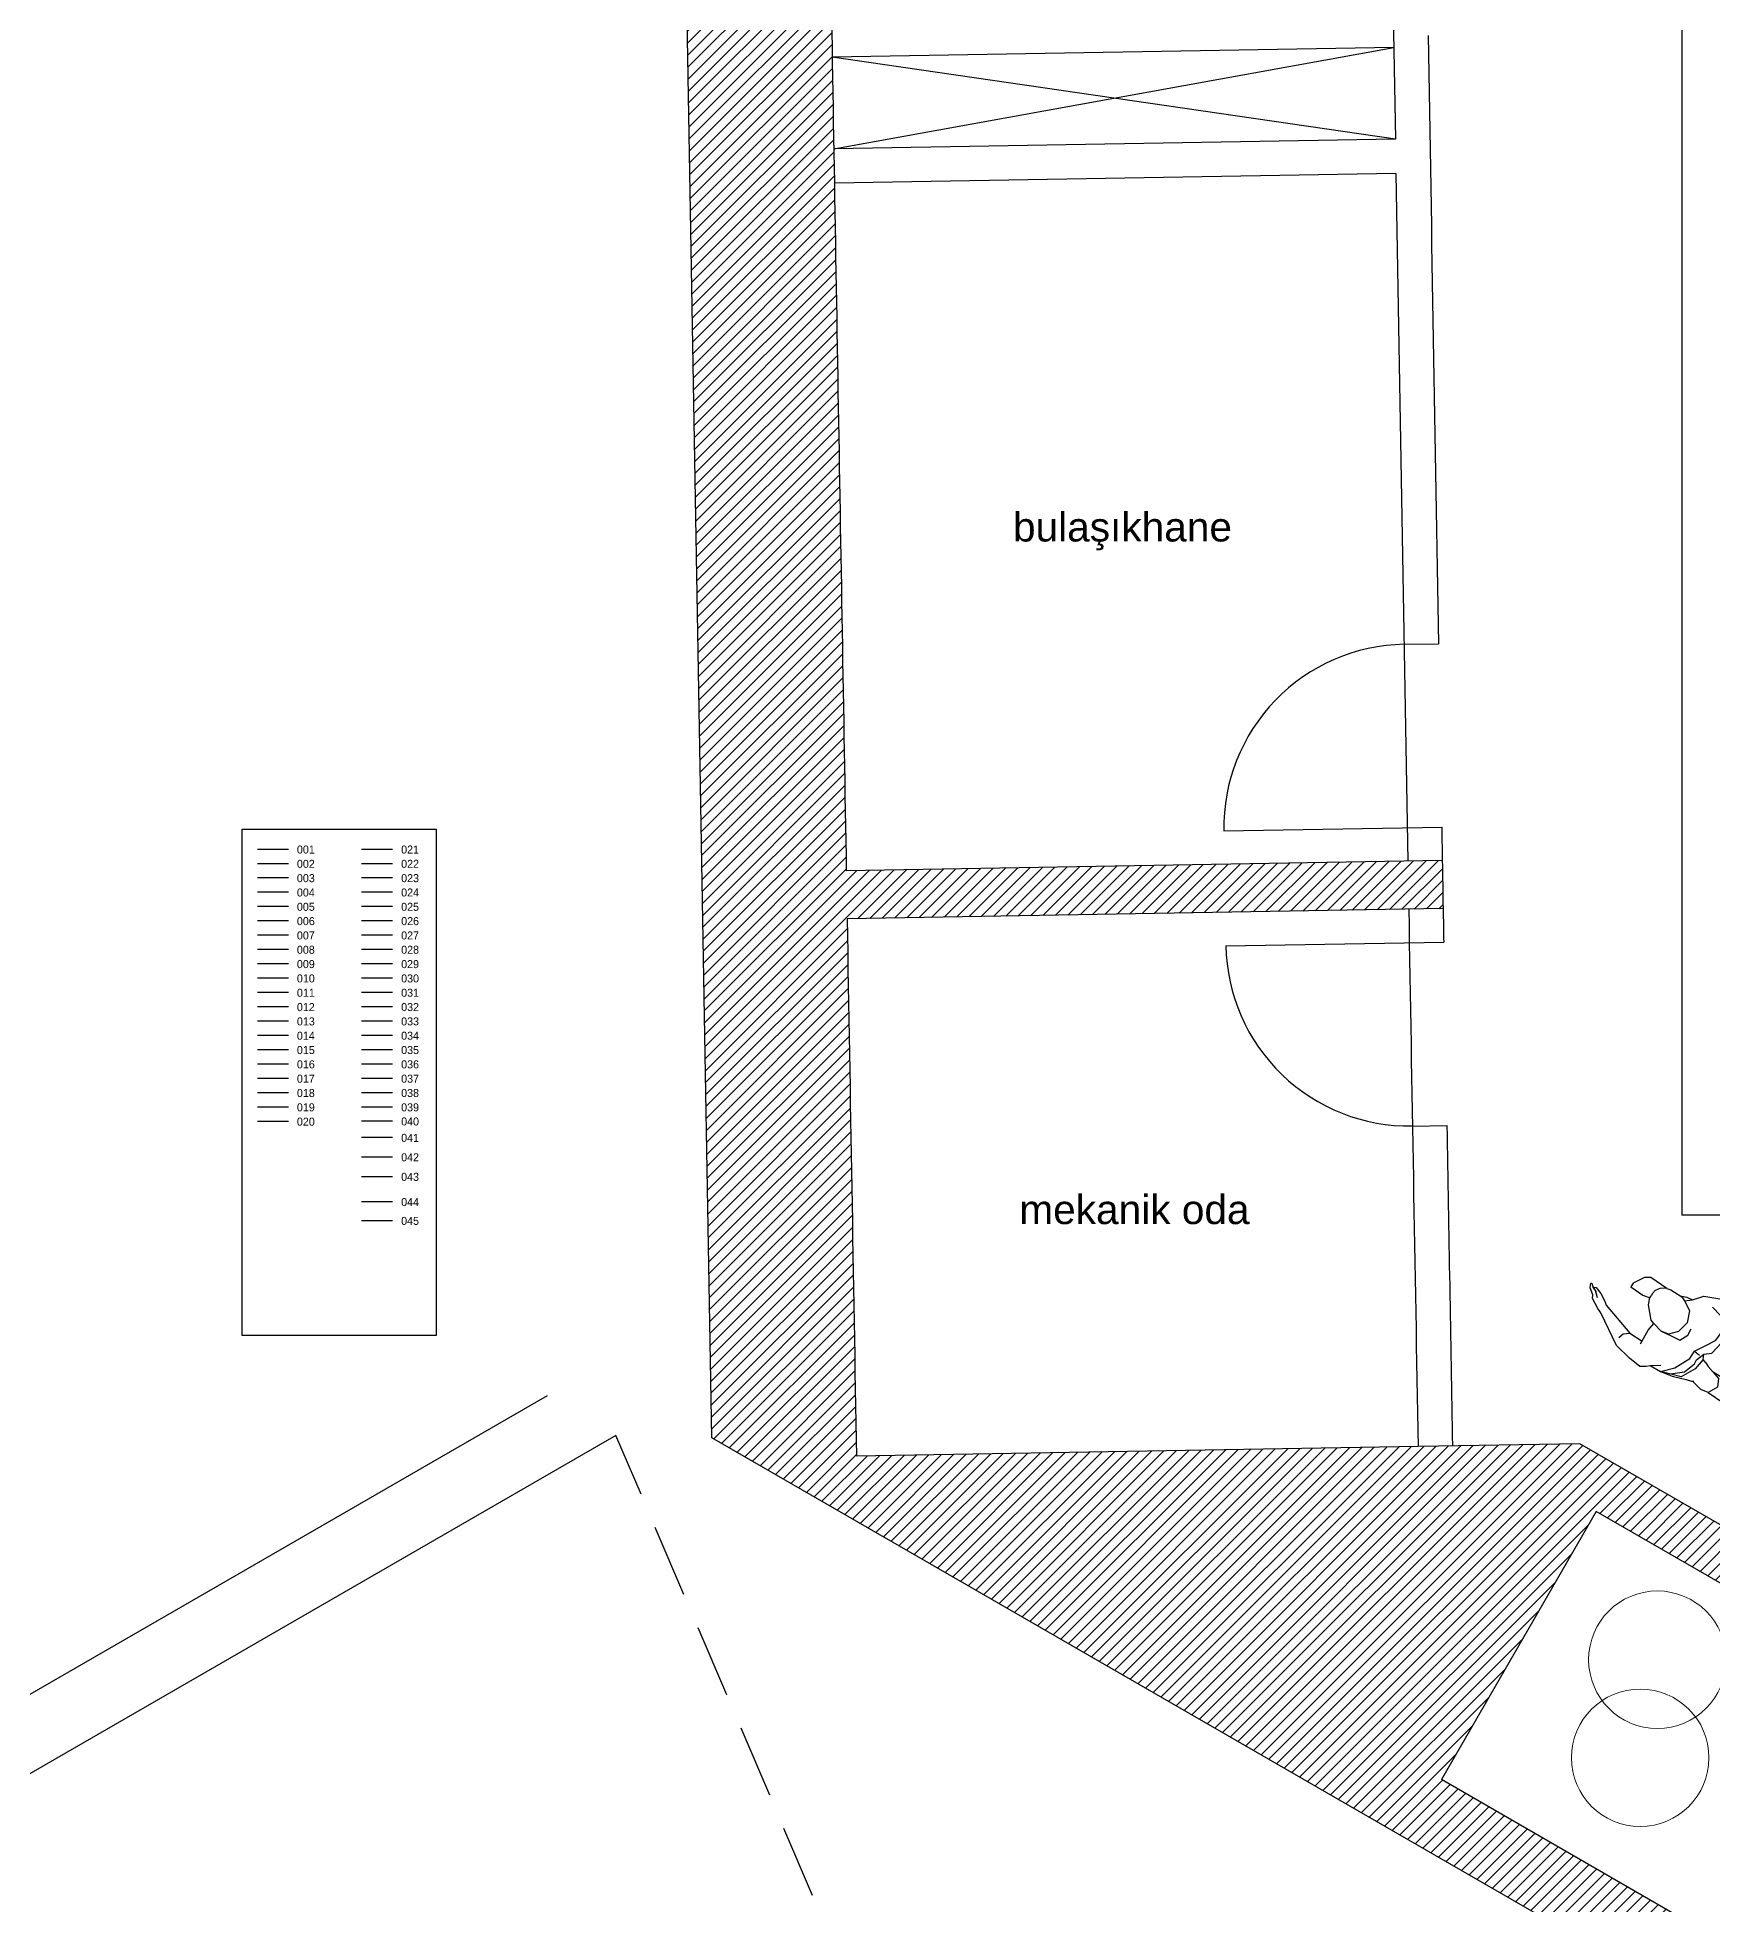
# Model space of a CAD drawing. Header units: millimetres. Extents: x 45 to 25350, y 77 to 5059.
# Drawn here: x 2086 to 2817, y 3225 to 4040 of the extents above; entities that cross this region are included whole.
import ezdxf

# ---------------------------------------------------------------- set-up
doc = ezdxf.new("R2010")
doc.units = ezdxf.units.MM
doc.header["$LTSCALE"] = 5
doc.linetypes.add('DASHED2', pattern=[9.525, 6.35, -3.175])
doc.layers.add('_BK_PEYZAJ_AVM', color=7, linetype='Continuous', lineweight=5, true_color=0x1d5e12)
for name, color, linetype in [('a_p1_d', 1, 'DASHED2'), ('a_p3', 3, 'Continuous'), ('HG-001 Duvar', 6, 'Continuous'), ('HG-002 Çizgi', 7, 'Continuous'), ('HG-003 Kapı', 3, 'Continuous'), ('HG-004 Pencere', 150, 'Continuous'), ('HG-005 Yazı', 7, 'Continuous'), ('HG-006 Yazı 001', 1, 'Continuous'), ('HG-007 Yazı 002', 7, 'Continuous'), ('HG-008 Rakam', 7, 'Continuous'), ('HG-009 Tarama', 7, 'Continuous'), ('HG-010 Elk Tes Yazı', 7, 'Continuous'), ('HG-011 Elk Tes Yazı 001', 1, 'Continuous'), ('HG-012 Elk Tes Ölçü', 1, 'Continuous'), ('HG-013 Elk Tes Rakam', 7, 'Continuous'), ('HG-014 Elk Tes İşaretler', 1, 'Continuous'), ('HG-015 Su Tes Yazı', 7, 'Continuous'), ('HG-016 Su Tes Yazı 001', 5, 'Continuous'), ('HG-017 Su Tes Ölçü', 5, 'Continuous'), ('HG-018 Su Tes Rakam', 7, 'Continuous'), ('HG-019 Su Tes İşaretler', 5, 'Continuous'), ('HG-020 Gaz Tes Yazı', 7, 'Continuous'), ('HG-021 Gaz Tes Yazı 001', 3, 'Continuous'), ('HG-022 Gaz Tes Ölçü', 3, 'Continuous'), ('HG-023 Gaz Tes Rakam', 7, 'Continuous'), ('HG-024 Gaz Tes İşaretler', 3, 'Continuous'), ('HG-025 Antet', 7, 'Continuous'), ('HG-026 Antet Yazı', 7, 'Continuous'), ('HG-027 Antet Yazı', 5, 'Continuous'), ('HG-028 Yer Izgarası', 252, 'Continuous'), ('HG-029 Yer Izgarası Rakam', 252, 'Continuous'), ('HG-030 Yer Izgarası Ölçü', 220, 'Continuous'), ('HG-031 Müşteri Mevcut', 30, 'Continuous'), ('HG-032 Müşteri Mevcut Yazı', 30, 'Continuous'), ('HG-033 Müşteri Mevcut Rakam', 30, 'Continuous'), ('HG-034 Soğuk Oda', 1, 'Continuous'), ('HG-035 Soğuk Oda Tarama', 1, 'Continuous'), ('HG-036 Extra', 3, 'Continuous'), ('HG-037 Davlumbaz', 95, 'Continuous'), ('HG-038 Extra', 140, 'Continuous'), ('HG-039 Extra', 32, 'Continuous'), ('HG-040 Konu Başlığı', 1, 'Continuous'), ('HG-043 Ölçü 1', 1, 'Continuous'), ('HG-044 Ölçü 2', 7, 'Continuous'), ('HG-045 Ölçü 3', 4, 'Continuous'), ('HG-046 Extra', 7, 'Continuous'), ('HG-047 Extra', 192, 'Continuous'), ('TEFRIS', 12, 'Continuous'), ('wall', 255, 'Continuous')]:
    doc.layers.add(name, color=color, linetype=linetype)
doc.layers.add('yazı', color=30, linetype='Continuous', lineweight=9)
doc.styles.add('25', font='arial.ttf', dxfattribs={"height": 25})

# ---------------------------------------------------------------- blocks, each defined once
blk = doc.blocks.new('ADSAFDF')
for p, q in [((21244.84, -21273.65), (21242.55, -21274.44)), ((21244.26, -21279.78), (21247.31, -21273.41)), ((21250.72, -21271.44), (21244.84, -21273.65)), ((21247.31, -21273.41), (21256.11, -21270.2)), ((21251.87, -21271.84), (21249.58, -21273.94)), ((21256.11, -21270.2), (21250.72, -21271.44)), ((21256.11, -21270.2), (21251.87, -21271.84)), ((21256.11, -21270.2), (21251.9, -21275.08)), ((21261.17, -21269.76), (21256.11, -21270.2)), ((21256.11, -21270.2), (21256.11, -21270.2)), ((21257.32, -21272.41), (21261.02, -21269.79)), ((21261.02, -21269.79), (21262.34, -21268.38)), ((21262.34, -21268.38), (21264.66, -21266.77)), ((21264.66, -21266.77), (21270.38, -21267.22)), ((21270.38, -21267.22), (21278.27, -21268.63)), ((21278.27, -21268.63), (21292.07, -21276.4)), ((21279.43, -21271.97), (21278.76, -21274.43)), ((21208.12, -21279.52), (21208.21, -21278.1)), ((21211.87, -21281.41), (21208.12, -21279.52)), ((21208.21, -21278.1), (21209.1, -21276.46)), ((21209.1, -21276.46), (21210.96, -21275.72)), ((21210.96, -21275.72), (21215.46, -21274.95)), ((21213.19, -21277.78), (21211.6, -21278.1)), ((21211.6, -21278.1), (21213.58, -21281.03)), ((21214.4, -21281.81), (21211.87, -21281.41)), ((21216.44, -21276.64), (21213.19, -21277.78)), ((21213.58, -21281.03), (21220.83, -21282.23)), ((21218.22, -21282.74), (21214.4, -21281.81)), ((21215.46, -21274.95), (21219.5, -21274.25)), ((21222.66, -21274.59), (21216.44, -21276.64)), ((21219.5, -21274.25), (21222.21, -21274.4)), ((21233.74, -21274.44), (21222.66, -21274.59)), ((21231.71, -21278.77), (21233.74, -21274.44)), ((21233.5, -21282.16), (21231.71, -21278.77)), ((21233.74, -21274.44), (21237.08, -21273.82)), ((21233.74, -21274.44), (21233.74, -21274.44)), ((21237.08, -21273.82), (21242.15, -21274.74)), ((21242.55, -21274.44), (21241.72, -21275.08)), ((21243.7, -21285.09), (21244.26, -21279.78)), ((21247.36, -21276), (21245.7, -21281.37)), ((21245.7, -21281.37), (21246.08, -21283.28)), ((21249.58, -21273.94), (21247.36, -21276)), ((21251.9, -21275.08), (21248.72, -21282.18)), ((21270.07, -21275.17), (21270.71, -21281.97)), ((21276.56, -21276.22), (21270.08, -21276.47)), ((21278.76, -21274.43), (21276.56, -21276.22)), ((21291.99, -21280.36), (21276.56, -21276.22)), ((21293.14, -21281.16), (21291.99, -21280.36)), ((21292.07, -21276.4), (21294.15, -21277.14)), ((21294.94, -21282.28), (21293.14, -21281.16)), ((21294.15, -21277.14), (21298.59, -21279.39)), ((21296.96, -21280.9), (21299.5, -21282.98)), ((21298.59, -21279.39), (21299.34, -21280.85)), ((21299.34, -21280.85), (21302.01, -21282.61)), ((21222.1, -21284.65), (21218.22, -21282.74)), ((21220.83, -21282.23), (21229.2, -21283.88)), ((21225.05, -21284.42), (21222.1, -21284.65)), ((21227.42, -21284.84), (21225.05, -21284.42)), ((21229.35, -21285.13), (21227.42, -21284.84)), ((21229.2, -21283.88), (21233.41, -21283.22)), ((21229.46, -21283.94), (21229.35, -21285.13)), ((21233.41, -21283.22), (21236.95, -21283.08)), ((21236.95, -21283.08), (21233.5, -21282.16)), ((21240.16, -21283.84), (21236.95, -21283.08)), ((21241.95, -21284.56), (21240.16, -21283.84)), ((21242.29, -21289.55), (21241.25, -21295.64)), ((21241.95, -21284.56), (21243.7, -21285.09)), ((21244.9, -21287.18), (21242.29, -21289.55)), ((21243.7, -21285.09), (21244.9, -21287.18)), ((21246.08, -21283.28), (21244.9, -21287.18)), ((21248.87, -21285.9), (21246.16, -21285.76)), ((21248.87, -21285.9), (21246.26, -21290.71)), ((21248.72, -21282.18), (21248.87, -21285.9)), ((21256.91, -21286.27), (21255.34, -21289.95)), ((21255.34, -21289.95), (21255.73, -21293.12)), ((21261.09, -21285.56), (21256.91, -21286.27)), ((21258.55, -21294.26), (21259.55, -21288.99)), ((21259.55, -21288.99), (21262.45, -21285.61)), ((21265.93, -21284.81), (21261.09, -21285.56)), ((21262.45, -21285.61), (21265.93, -21284.81)), ((21265.93, -21284.81), (21270.4, -21285.65)), ((21270.71, -21281.97), (21270.4, -21285.65)), ((21270.4, -21285.65), (21272.22, -21286.27)), ((21270.4, -21285.65), (21272.22, -21286.27)), ((21272.22, -21286.27), (21276.95, -21291.08)), ((21296.85, -21283.22), (21294.94, -21282.28)), ((21298.45, -21283.71), (21296.85, -21283.22)), ((21299.97, -21284.33), (21298.45, -21283.71)), ((21300.95, -21283.37), (21298.95, -21282.68)), ((21299.5, -21282.98), (21300.89, -21283.78)), ((21300.89, -21283.78), (21299.97, -21284.33)), ((21302.61, -21284.81), (21300.95, -21283.37)), ((21302.01, -21282.61), (21302.97, -21284.45)), ((21302.97, -21284.45), (21302.61, -21284.81)), ((21215.72, -21297.85), (21216.39, -21297.67)), ((21215.75, -21298.62), (21215.72, -21297.85)), ((21216.39, -21297.67), (21218.32, -21298.05)), ((21218.32, -21298.05), (21218.67, -21297.58)), ((21218.67, -21297.58), (21222.07, -21298.04)), ((21223, -21297.63), (21221.87, -21298.76)), ((21222.07, -21298.04), (21223, -21297.63)), ((21225.83, -21297.52), (21223, -21297.63)), ((21234.38, -21298.82), (21225.83, -21297.52)), ((21241.25, -21295.64), (21242.97, -21301.15)), ((21244.1, -21295.01), (21243.88, -21300.23)), ((21246.26, -21290.71), (21244.1, -21295.01)), ((21260.69, -21299.16), (21258.55, -21294.26)), ((21276.91, -21299.74), (21278.04, -21297.86)), ((21276.95, -21291.08), (21278.18, -21294)), ((21278.04, -21297.86), (21278.31, -21296.23)), ((21281.34, -21293.15), (21278.18, -21294)), ((21278.18, -21294), (21278.24, -21295.02)), ((21278.31, -21296.23), (21278.24, -21295.02)), ((21287.82, -21293.14), (21281.34, -21293.15)), ((21285.2, -21299.84), (21287.83, -21294.99)), ((21287.83, -21294.99), (21287.82, -21293.14)), ((21217.38, -21299.56), (21215.75, -21298.62)), ((21219.31, -21300.9), (21217.38, -21299.56)), ((21220.41, -21301.51), (21219.31, -21300.9)), ((21223.27, -21302.77), (21220.41, -21301.51)), ((21221.87, -21298.76), (21221.17, -21299.97)), ((21221.17, -21299.97), (21224.32, -21303.28)), ((21224.32, -21303.28), (21227.59, -21305.81)), ((21227.59, -21305.81), (21229.65, -21306.6)), ((21228.88, -21303.36), (21229.7, -21299.63)), ((21230.68, -21306.54), (21228.88, -21303.36)), ((21229.7, -21299.63), (21234.38, -21298.82)), ((21234.38, -21298.82), (21238.13, -21299.78)), ((21238.13, -21299.78), (21242.97, -21301.15)), ((21242.97, -21301.15), (21245.13, -21303.35)), ((21243.88, -21300.23), (21243.72, -21301.49)), ((21245.13, -21303.35), (21248.45, -21305.16)), ((21248.45, -21305.16), (21253.36, -21306.14)), ((21262.43, -21303.81), (21259.24, -21308.03)), ((21264.5, -21301.33), (21260.69, -21299.16)), ((21264.97, -21301.5), (21262.43, -21303.81)), ((21265.04, -21303.37), (21262.43, -21303.81)), ((21266.98, -21302.22), (21264.5, -21301.33)), ((21267.82, -21302.2), (21265.04, -21303.37)), ((21272.66, -21302.09), (21266.98, -21302.22)), ((21274.45, -21301.41), (21272.66, -21302.09)), ((21274.45, -21301.41), (21282.85, -21301.42)), ((21274.47, -21301.42), (21275.37, -21301.08)), ((21275.37, -21301.08), (21276.91, -21299.74)), ((21282.85, -21301.42), (21285.2, -21299.84)), ((21229.65, -21306.6), (21230.68, -21306.54)), ((21235.92, -21307.95), (21230.68, -21306.54)), ((21240.99, -21309.68), (21235.92, -21307.95)), ((21246.55, -21311.44), (21240.99, -21309.68)), ((21252.06, -21311.3), (21246.55, -21311.44)), ((21259.24, -21308.03), (21252.06, -21311.3))]:
    blk.add_line(p, q)

msp = doc.modelspace()

# ---------------------------------------------------------------- hatches: boundary and pattern name
at = {"ltscale": 0.5}
h = msp.add_hatch(dxfattribs=at)
h.set_pattern_fill('ANSI31', color=251, scale=30)
h.set_pattern_definition([(45, (4948.3297, 18410.9967), (-2.6516504, 2.6516504), [])])
h.paths.add_polyline_path([(2431.49, 4094.47), (2691.45, 4098.96), (2691.08, 4119.96), (2398.16, 4114.9), (2389.85, 4595.08, -0.130845), (3667.34, 4233.91, -0.490921), (3667.41, 4233.95, -0.006684), (3668.27, 4268.19, 0.132238), (2359.33, 4625.37), (2380.03, 3429.14), (2827.17, 3170.98), (2842.17, 3196.96), (2698.3, 3280.02), (2765.83, 3397), (2939.04, 3297), (2939.05, 3297.02), (2950.04, 3316.05), (2758.65, 3426.55), (2688.12, 3425.33), (2443.16, 3421.1, -0.000011), (2439.08, 3655.54), (2699.05, 3660.03), (2698.68, 3681.03), (2438.72, 3676.54, -0.000019)])

# ---------------------------------------------------------------- linework, layer by layer
for p, q in [((2676.45, 4098.7), (2678.23, 3995.74)), ((2678.23, 3995.74), (2433.27, 3991.5)), ((2678.49, 3980.74), (2433.52, 3976.51)), ((2678.49, 3980.74), (2683.68, 3680.77)), ((2682.05, 3775.36), (2697.08, 3775.62)), ((2603.44, 3694), (2698.46, 3695.63)), ((2698.46, 3695.63), (2698.68, 3681.03)), ((2698.7, 3681.03), (2438.72, 3676.54)), ((2699.06, 3660.03), (2439.08, 3655.54)), ((2604.3, 3643.78), (2699.32, 3645.42)), ((2685.67, 3565.17), (2700.7, 3565.43)), ((2873.21, 3526.28), (2803.21, 3526.28)), ((2688.12, 3425.33), (2443.16, 3421.1)), ((2758.65, 3426.55), (2688.12, 3425.33)), ((2950.04, 3316.05), (2758.65, 3426.55)), ((2765.84, 3397.02), (2698.3, 3280.02)), ((2939.04, 3297), (2765.83, 3397)), ((2842.17, 3196.96), (2698.3, 3280.02))]:
    msp.add_line(p, q, dxfattribs=at)
msp.add_lwpolyline([(2827.2, 3170.96), (2380.03, 3429.14), (2359.33, 4625.37)], dxfattribs=at)
msp.add_lwpolyline([(2175.29, 3694.74), (2259.91, 3694.74), (2259.91, 3473.72), (2175.29, 3473.72)], close=True)
for centre, radius, start, end in [((5573921.33, 100325.94), 5572320.84, 180.9895214, 180.99381936), ((2683.43, 3695.37), 80, 90.98632, 180.98673), ((5573921.33, 100325.94), 5572060.84, 180.99381957, 180.99403551), ((5573921.33, 100325.94), 5572320.84, 180.99403529, 180.99644616), ((2684.29, 3645.16), 80, 180.99187, 270.99229)]:
    msp.add_arc(centre, radius, start, end, dxfattribs=at)
at = {"layer": '_BK_PEYZAJ_AVM', "ltscale": 0.5}
for centre in [(2792.52, 3332.3), (2785.03, 3289.51)]:
    msp.add_circle(centre, 30, dxfattribs=at)
at = {"layer": 'a_p1_d'}
msp.add_line((2667.24, 2660.04), (2338.27, 3430.15), dxfattribs=at)
at = {"layer": 'a_p3'}
for points in [[(2308.27, 3447.47), (1851.04, 3183.49)], [(2338.27, 3430.15), (1027.76, 2673.53)]]:
    msp.add_lwpolyline(points, dxfattribs=at)
at = {"layer": 'HG-001 Duvar'}
msp.add_line((2181.87, 3686.03), (2195.39, 3686.03), dxfattribs=at)
at = {"layer": 'HG-002 Çizgi'}
msp.add_line((2181.87, 3679.78), (2195.39, 3679.78), dxfattribs=at)
at = {"layer": 'HG-003 Kapı'}
msp.add_line((2181.87, 3673.53), (2195.39, 3673.53), dxfattribs=at)
at = {"layer": 'HG-004 Pencere'}
msp.add_line((2181.87, 3667.28), (2195.39, 3667.28), dxfattribs=at)
at = {"layer": 'HG-005 Yazı'}
msp.add_line((2181.87, 3661.03), (2195.39, 3661.03), dxfattribs=at)
at = {"layer": 'HG-006 Yazı 001'}
msp.add_line((2181.87, 3654.78), (2195.39, 3654.78), dxfattribs=at)
at = {"layer": 'HG-007 Yazı 002'}
msp.add_line((2181.87, 3648.53), (2195.39, 3648.53), dxfattribs=at)
at = {"layer": 'HG-008 Rakam'}
msp.add_line((2181.87, 3642.28), (2195.39, 3642.28), dxfattribs=at)
at = {"layer": 'HG-009 Tarama'}
msp.add_line((2181.87, 3636.03), (2195.39, 3636.03), dxfattribs=at)
at = {"layer": 'HG-010 Elk Tes Yazı'}
msp.add_line((2181.87, 3629.78), (2195.39, 3629.78), dxfattribs=at)
at = {"layer": 'HG-011 Elk Tes Yazı 001'}
msp.add_line((2181.87, 3623.53), (2195.39, 3623.53), dxfattribs=at)
at = {"layer": 'HG-012 Elk Tes Ölçü'}
msp.add_line((2181.87, 3617.28), (2195.39, 3617.28), dxfattribs=at)
at = {"layer": 'HG-013 Elk Tes Rakam'}
msp.add_line((2181.87, 3611.03), (2195.39, 3611.03), dxfattribs=at)
at = {"layer": 'HG-014 Elk Tes İşaretler'}
msp.add_line((2181.87, 3604.78), (2195.39, 3604.78), dxfattribs=at)
at = {"layer": 'HG-015 Su Tes Yazı'}
msp.add_line((2181.87, 3598.53), (2195.39, 3598.53), dxfattribs=at)
at = {"layer": 'HG-016 Su Tes Yazı 001'}
msp.add_line((2181.87, 3592.28), (2195.39, 3592.28), dxfattribs=at)
at = {"layer": 'HG-017 Su Tes Ölçü'}
msp.add_line((2181.87, 3586.03), (2195.39, 3586.03), dxfattribs=at)
at = {"layer": 'HG-018 Su Tes Rakam'}
msp.add_line((2181.87, 3579.78), (2195.39, 3579.78), dxfattribs=at)
at = {"layer": 'HG-019 Su Tes İşaretler'}
msp.add_line((2181.87, 3573.53), (2195.39, 3573.53), dxfattribs=at)
at = {"layer": 'HG-020 Gaz Tes Yazı'}
msp.add_line((2181.87, 3567.28), (2195.39, 3567.28), dxfattribs=at)
at = {"layer": 'HG-021 Gaz Tes Yazı 001'}
msp.add_line((2227.33, 3686.03), (2240.85, 3686.03), dxfattribs=at)
at = {"layer": 'HG-022 Gaz Tes Ölçü'}
msp.add_line((2227.33, 3679.78), (2240.85, 3679.78), dxfattribs=at)
at = {"layer": 'HG-023 Gaz Tes Rakam'}
msp.add_line((2227.33, 3673.53), (2240.85, 3673.53), dxfattribs=at)
at = {"layer": 'HG-024 Gaz Tes İşaretler'}
msp.add_line((2227.33, 3667.28), (2240.85, 3667.28), dxfattribs=at)
at = {"layer": 'HG-025 Antet'}
msp.add_line((2227.33, 3661.03), (2240.85, 3661.03), dxfattribs=at)
at = {"layer": 'HG-026 Antet Yazı'}
msp.add_line((2227.33, 3654.78), (2240.85, 3654.78), dxfattribs=at)
at = {"layer": 'HG-027 Antet Yazı'}
msp.add_line((2227.33, 3648.53), (2240.85, 3648.53), dxfattribs=at)
at = {"layer": 'HG-028 Yer Izgarası'}
msp.add_line((2227.33, 3642.28), (2240.85, 3642.28), dxfattribs=at)
at = {"layer": 'HG-029 Yer Izgarası Rakam'}
msp.add_line((2227.33, 3636.03), (2240.85, 3636.03), dxfattribs=at)
at = {"layer": 'HG-030 Yer Izgarası Ölçü'}
msp.add_line((2227.33, 3629.78), (2240.85, 3629.78), dxfattribs=at)
at = {"layer": 'HG-031 Müşteri Mevcut'}
msp.add_line((2227.33, 3623.53), (2240.85, 3623.53), dxfattribs=at)
at = {"layer": 'HG-032 Müşteri Mevcut Yazı'}
msp.add_line((2227.33, 3617.28), (2240.85, 3617.28), dxfattribs=at)
at = {"layer": 'HG-033 Müşteri Mevcut Rakam'}
msp.add_line((2227.33, 3611.03), (2240.85, 3611.03), dxfattribs=at)
at = {"layer": 'HG-034 Soğuk Oda'}
msp.add_line((2227.33, 3604.78), (2240.85, 3604.78), dxfattribs=at)
at = {"layer": 'HG-035 Soğuk Oda Tarama'}
msp.add_line((2227.33, 3598.53), (2240.85, 3598.53), dxfattribs=at)
at = {"layer": 'HG-036 Extra'}
msp.add_line((2227.33, 3592.28), (2240.85, 3592.28), dxfattribs=at)
at = {"layer": 'HG-037 Davlumbaz'}
msp.add_line((2227.33, 3586.03), (2240.85, 3586.03), dxfattribs=at)
at = {"layer": 'HG-038 Extra'}
msp.add_line((2227.33, 3579.78), (2240.85, 3579.78), dxfattribs=at)
at = {"layer": 'HG-039 Extra'}
msp.add_line((2227.33, 3573.53), (2240.85, 3573.53), dxfattribs=at)
at = {"layer": 'HG-040 Konu Başlığı'}
msp.add_line((2227.33, 3567.39), (2240.85, 3567.39), dxfattribs=at)
at = {"layer": 'HG-043 Ölçü 1'}
msp.add_line((2227.33, 3560.23), (2240.85, 3560.23), dxfattribs=at)
at = {"layer": 'HG-044 Ölçü 2'}
msp.add_line((2227.33, 3551.73), (2240.85, 3551.73), dxfattribs=at)
at = {"layer": 'HG-045 Ölçü 3'}
msp.add_line((2227.33, 3543.2), (2240.85, 3543.2), dxfattribs=at)
at = {"layer": 'HG-046 Extra'}
msp.add_line((2227.33, 3532.19), (2240.85, 3532.19), dxfattribs=at)
at = {"layer": 'HG-047 Extra'}
msp.add_line((2227.33, 3523.99), (2240.85, 3523.99), dxfattribs=at)
at = {"layer": 'TEFRIS'}
for p, q in [((2677.54, 4035.73), (2432.57, 4031.5)), ((2433.27, 3991.5), (2677.54, 4035.73)), ((2678.23, 3995.74), (2432.57, 4031.5))]:
    msp.add_line(p, q, dxfattribs=at)
at = {"layer": 'wall', "ltscale": 0.5}
msp.add_line((2803.21, 4174.1), (2803.21, 3526.28), dxfattribs=at)
for centre, radius, start, end in [((15152863.65, 266004.15), 15152435.81, 180.990608476, 180.991612071), ((5573921.33, 100325.94), 5572075.84, 180.99403549, 180.99644647), ((5573936.34, 100326.19), 5572075.84, 180.99403549, 180.99418572), ((5573936.34, 100326.19), 5572075.84, 180.99500833, 180.99644647)]:
    msp.add_arc(centre, radius, start, end, dxfattribs=at)

# ---------------------------------------------------------------- block references
at = {"layer": 'TEFRIS', "rotation": 145.2006533827335}
msp.add_blockref('ADSAFDF', (8109.41, -26138.99), dxfattribs=at)

# ---------------------------------------------------------------- texts
at = {"layer": 'HG-001 Duvar'}
msp.add_text('001', height=3.492, dxfattribs=at).set_placement((2199.1, 3684.07))
at = {"layer": 'HG-002 Çizgi'}
msp.add_text('002', height=3.492, dxfattribs=at).set_placement((2199.1, 3677.82))
at = {"layer": 'HG-003 Kapı'}
msp.add_text('003', height=3.492, dxfattribs=at).set_placement((2199.1, 3671.57))
at = {"layer": 'HG-004 Pencere'}
msp.add_text('004', height=3.492, dxfattribs=at).set_placement((2199.1, 3665.32))
at = {"layer": 'HG-005 Yazı'}
msp.add_text('005', height=3.492, dxfattribs=at).set_placement((2199.1, 3659.07))
at = {"layer": 'HG-006 Yazı 001'}
msp.add_text('006', height=3.492, dxfattribs=at).set_placement((2199.1, 3652.82))
at = {"layer": 'HG-007 Yazı 002'}
msp.add_text('007', height=3.492, dxfattribs=at).set_placement((2199.1, 3646.57))
at = {"layer": 'HG-008 Rakam'}
msp.add_text('008', height=3.492, dxfattribs=at).set_placement((2199.1, 3640.32))
at = {"layer": 'HG-009 Tarama'}
msp.add_text('009', height=3.492, dxfattribs=at).set_placement((2199.1, 3634.07))
at = {"layer": 'HG-010 Elk Tes Yazı'}
msp.add_text('010', height=3.492, dxfattribs=at).set_placement((2199.1, 3627.82))
at = {"layer": 'HG-011 Elk Tes Yazı 001'}
msp.add_text('011', height=3.492, dxfattribs=at).set_placement((2199.1, 3621.57))
at = {"layer": 'HG-012 Elk Tes Ölçü'}
msp.add_text('012', height=3.492, dxfattribs=at).set_placement((2199.1, 3615.32))
at = {"layer": 'HG-013 Elk Tes Rakam'}
msp.add_text('013', height=3.492, dxfattribs=at).set_placement((2199.1, 3609.07))
at = {"layer": 'HG-014 Elk Tes İşaretler'}
msp.add_text('014', height=3.492, dxfattribs=at).set_placement((2199.1, 3602.82))
at = {"layer": 'HG-015 Su Tes Yazı'}
msp.add_text('015', height=3.492, dxfattribs=at).set_placement((2199.1, 3596.57))
at = {"layer": 'HG-016 Su Tes Yazı 001'}
msp.add_text('016', height=3.492, dxfattribs=at).set_placement((2199.1, 3590.32))
at = {"layer": 'HG-017 Su Tes Ölçü'}
msp.add_text('017', height=3.492, dxfattribs=at).set_placement((2199.1, 3584.07))
at = {"layer": 'HG-018 Su Tes Rakam'}
msp.add_text('018', height=3.492, dxfattribs=at).set_placement((2199.1, 3577.82))
at = {"layer": 'HG-019 Su Tes İşaretler'}
msp.add_text('019', height=3.492, dxfattribs=at).set_placement((2199.1, 3571.57))
at = {"layer": 'HG-020 Gaz Tes Yazı'}
msp.add_text('020', height=3.492, dxfattribs=at).set_placement((2199.1, 3565.32))
at = {"layer": 'HG-021 Gaz Tes Yazı 001'}
msp.add_text('021', height=3.492, dxfattribs=at).set_placement((2244.56, 3684.07))
at = {"layer": 'HG-022 Gaz Tes Ölçü'}
msp.add_text('022', height=3.492, dxfattribs=at).set_placement((2244.56, 3677.82))
at = {"layer": 'HG-023 Gaz Tes Rakam'}
msp.add_text('023', height=3.492, dxfattribs=at).set_placement((2244.56, 3671.57))
at = {"layer": 'HG-024 Gaz Tes İşaretler'}
msp.add_text('024', height=3.492, dxfattribs=at).set_placement((2244.56, 3665.32))
at = {"layer": 'HG-025 Antet'}
msp.add_text('025', height=3.492, dxfattribs=at).set_placement((2244.56, 3659.07))
at = {"layer": 'HG-026 Antet Yazı'}
msp.add_text('026', height=3.492, dxfattribs=at).set_placement((2244.56, 3652.82))
at = {"layer": 'HG-027 Antet Yazı'}
msp.add_text('027', height=3.492, dxfattribs=at).set_placement((2244.56, 3646.57))
at = {"layer": 'HG-028 Yer Izgarası'}
msp.add_text('028', height=3.492, dxfattribs=at).set_placement((2244.56, 3640.32))
at = {"layer": 'HG-029 Yer Izgarası Rakam'}
msp.add_text('029', height=3.492, dxfattribs=at).set_placement((2244.56, 3634.07))
at = {"layer": 'HG-030 Yer Izgarası Ölçü'}
msp.add_text('030', height=3.492, dxfattribs=at).set_placement((2244.56, 3627.82))
at = {"layer": 'HG-031 Müşteri Mevcut'}
msp.add_text('031', height=3.492, dxfattribs=at).set_placement((2244.56, 3621.57))
at = {"layer": 'HG-032 Müşteri Mevcut Yazı'}
msp.add_text('032', height=3.492, dxfattribs=at).set_placement((2244.56, 3615.32))
at = {"layer": 'HG-033 Müşteri Mevcut Rakam'}
msp.add_text('033', height=3.492, dxfattribs=at).set_placement((2244.56, 3609.07))
at = {"layer": 'HG-034 Soğuk Oda'}
msp.add_text('034', height=3.492, dxfattribs=at).set_placement((2244.56, 3602.82))
at = {"layer": 'HG-035 Soğuk Oda Tarama'}
msp.add_text('035', height=3.492, dxfattribs=at).set_placement((2244.56, 3596.57))
at = {"layer": 'HG-036 Extra'}
msp.add_text('036', height=3.492, dxfattribs=at).set_placement((2244.56, 3590.32))
at = {"layer": 'HG-037 Davlumbaz'}
msp.add_text('037', height=3.492, dxfattribs=at).set_placement((2244.56, 3584.07))
at = {"layer": 'HG-038 Extra'}
msp.add_text('038', height=3.492, dxfattribs=at).set_placement((2244.56, 3577.82))
at = {"layer": 'HG-039 Extra'}
msp.add_text('039', height=3.492, dxfattribs=at).set_placement((2244.56, 3571.57))
at = {"layer": 'HG-040 Konu Başlığı'}
msp.add_text('040', height=3.492, dxfattribs=at).set_placement((2244.56, 3565.42))
at = {"layer": 'HG-043 Ölçü 1'}
msp.add_text('041', height=3.492, dxfattribs=at).set_placement((2244.56, 3558.26))
at = {"layer": 'HG-044 Ölçü 2'}
msp.add_text('042', height=3.492, dxfattribs=at).set_placement((2244.56, 3549.77))
at = {"layer": 'HG-045 Ölçü 3'}
msp.add_text('043', height=3.492, dxfattribs=at).set_placement((2244.56, 3541.24))
at = {"layer": 'HG-046 Extra'}
msp.add_text('044', height=3.492, dxfattribs=at).set_placement((2244.56, 3530.23))
at = {"layer": 'HG-047 Extra'}
msp.add_text('045', height=3.492, dxfattribs=at).set_placement((2244.56, 3522.03))
at = {"layer": 'yazı', "char_height": 12.6805, "attachment_point": 1, "style": '25'}
for s, width, insert in [('bulaşıkhane', 81.1983, (2511.44, 3832.9)), ('mekanik oda', 135.9884, (2514.21, 3535.05))]:
    msp.add_mtext_dynamic_manual_height_columns(s, width=width, gutter_width=1, heights=[0], dxfattribs=dict(at, insert=insert))

doc.saveas('drawing.dxf')
